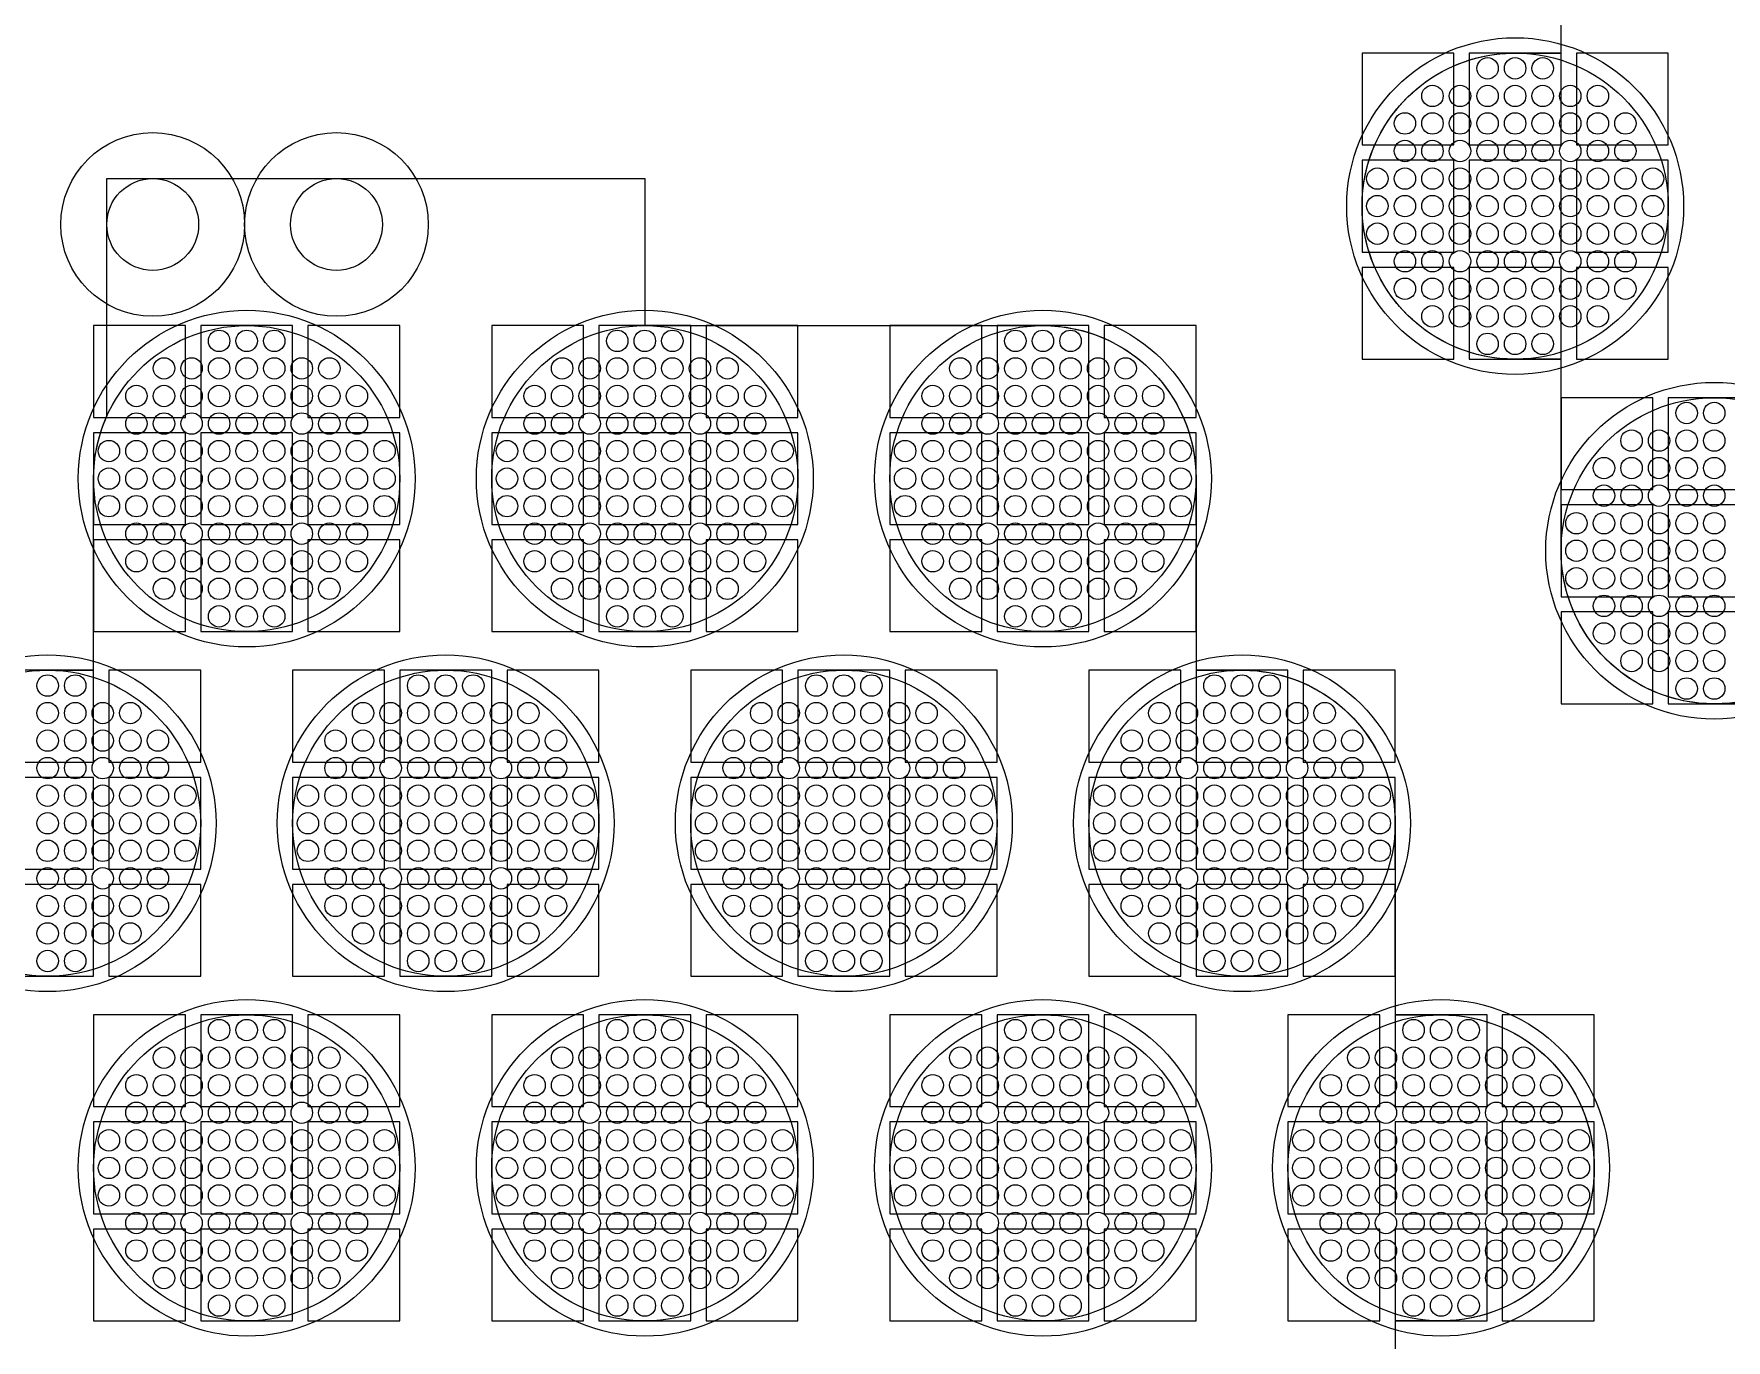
# Model space of a CAD drawing. Extents: x -49 to 54, y -38 to 38.
# Drawn here: x -21.04 to -15.52, y 26.14 to 30.41 of the extents above; entities that cross this region are included whole.
import ezdxf

# ---------------------------------------------------------------- set-up
doc = ezdxf.new("R2010")
doc.units = 0
for name, color, linetype in [('ADHESIVE_VIA_OPENINGS', 30, 'CONTINUOUS'), ('BACK_LAYER', 5, 'CONTINUOUS'), ('COND_LAYER_LOWER_ELECTRODE', 6, 'CONTINUOUS'), ('CONDUCTIVE_LAYER_BACK_LAYER', 2, 'CONTINUOUS'), ('EMITTER', 3, 'CONTINUOUS'), ('LOWER_ELECTRODE', 1, 'CONTINUOUS'), ('SUBSTRATE_VIA', 4, 'CONTINUOUS')]:
    doc.layers.add(name, color=color, linetype=linetype)

msp = doc.modelspace()

# ---------------------------------------------------------------- linework, layer by layer
at = {"layer": 'ADHESIVE_VIA_OPENINGS'}
for centre in [(-20.6534, 29.7878), (-20.0534, 29.7878)]:
    msp.add_circle(centre, 0.3, dxfattribs=at)
at = {"layer": 'BACK_LAYER'}
for points in [[(-16.7046, 30.0477), (-16.4046, 30.0477), (-16.4046, 30.3477), (-16.7046, 30.3477)], [(-16.3546, 30.0477), (-16.0546, 30.0477), (-16.0546, 30.3477), (-16.3546, 30.3477)], [(-16.0046, 30.0477), (-15.7046, 30.0477), (-15.7046, 30.3477), (-16.0046, 30.3477)], [(-16.7046, 29.6977), (-16.4046, 29.6977), (-16.4046, 29.9977), (-16.7046, 29.9977)], [(-16.3546, 29.6977), (-16.0546, 29.6977), (-16.0546, 29.9977), (-16.3546, 29.9977)], [(-16.0046, 29.6977), (-15.7046, 29.6977), (-15.7046, 29.9977), (-16.0046, 29.9977)], [(-16.7046, 29.3477), (-16.4046, 29.3477), (-16.4046, 29.6477), (-16.7046, 29.6477)], [(-16.3546, 29.3477), (-16.0546, 29.3477), (-16.0546, 29.6477), (-16.3546, 29.6477)], [(-16.0046, 29.3477), (-15.7046, 29.3477), (-15.7046, 29.6477), (-16.0046, 29.6477)], [(-20.8465, 29.1575), (-20.5465, 29.1575), (-20.5465, 29.4575), (-20.8465, 29.4575)], [(-20.4965, 29.1575), (-20.1965, 29.1575), (-20.1965, 29.4575), (-20.4965, 29.4575)], [(-20.1465, 29.1575), (-19.8465, 29.1575), (-19.8465, 29.4575), (-20.1465, 29.4575)], [(-19.5465, 29.1575), (-19.2465, 29.1575), (-19.2465, 29.4575), (-19.5465, 29.4575)], [(-19.1965, 29.1575), (-18.8965, 29.1575), (-18.8965, 29.4575), (-19.1965, 29.4575)], [(-18.8465, 29.1575), (-18.5465, 29.1575), (-18.5465, 29.4575), (-18.8465, 29.4575)], [(-18.2465, 29.1575), (-17.9465, 29.1575), (-17.9465, 29.4575), (-18.2465, 29.4575)], [(-17.8965, 29.1575), (-17.5965, 29.1575), (-17.5965, 29.4575), (-17.8965, 29.4575)], [(-17.5465, 29.1575), (-17.2465, 29.1575), (-17.2465, 29.4575), (-17.5465, 29.4575)], [(-16.0546, 28.9218), (-15.7546, 28.9218), (-15.7546, 29.2218), (-16.0546, 29.2218)], [(-15.7046, 28.9218), (-15.4046, 28.9218), (-15.4046, 29.2218), (-15.7046, 29.2218)], [(-20.8465, 28.8075), (-20.5465, 28.8075), (-20.5465, 29.1075), (-20.8465, 29.1075)], [(-20.4965, 28.8075), (-20.1965, 28.8075), (-20.1965, 29.1075), (-20.4965, 29.1075)], [(-20.1465, 28.8075), (-19.8465, 28.8075), (-19.8465, 29.1075), (-20.1465, 29.1075)], [(-19.5465, 28.8075), (-19.2465, 28.8075), (-19.2465, 29.1075), (-19.5465, 29.1075)], [(-19.1965, 28.8075), (-18.8965, 28.8075), (-18.8965, 29.1075), (-19.1965, 29.1075)], [(-18.8465, 28.8075), (-18.5465, 28.8075), (-18.5465, 29.1075), (-18.8465, 29.1075)], [(-18.2465, 28.8075), (-17.9465, 28.8075), (-17.9465, 29.1075), (-18.2465, 29.1075)], [(-17.8965, 28.8075), (-17.5965, 28.8075), (-17.5965, 29.1075), (-17.8965, 29.1075)], [(-17.5465, 28.8075), (-17.2465, 28.8075), (-17.2465, 29.1075), (-17.5465, 29.1075)], [(-16.0546, 28.5718), (-15.7546, 28.5718), (-15.7546, 28.8718), (-16.0546, 28.8718)], [(-15.7046, 28.5718), (-15.4046, 28.5718), (-15.4046, 28.8718), (-15.7046, 28.8718)], [(-20.8465, 28.4575), (-20.5465, 28.4575), (-20.5465, 28.7575), (-20.8465, 28.7575)], [(-20.4965, 28.4575), (-20.1965, 28.4575), (-20.1965, 28.7575), (-20.4965, 28.7575)], [(-20.1465, 28.4575), (-19.8465, 28.4575), (-19.8465, 28.7575), (-20.1465, 28.7575)], [(-19.5465, 28.4575), (-19.2465, 28.4575), (-19.2465, 28.7575), (-19.5465, 28.7575)], [(-19.1965, 28.4575), (-18.8965, 28.4575), (-18.8965, 28.7575), (-19.1965, 28.7575)], [(-18.8465, 28.4575), (-18.5465, 28.4575), (-18.5465, 28.7575), (-18.8465, 28.7575)], [(-18.2465, 28.4575), (-17.9465, 28.4575), (-17.9465, 28.7575), (-18.2465, 28.7575)], [(-17.8965, 28.4575), (-17.5965, 28.4575), (-17.5965, 28.7575), (-17.8965, 28.7575)], [(-17.5465, 28.4575), (-17.2465, 28.4575), (-17.2465, 28.7575), (-17.5465, 28.7575)], [(-16.0546, 28.2218), (-15.7546, 28.2218), (-15.7546, 28.5218), (-16.0546, 28.5218)], [(-15.7046, 28.2218), (-15.4046, 28.2218), (-15.4046, 28.5218), (-15.7046, 28.5218)], [(-21.1465, 28.0316), (-20.8465, 28.0316), (-20.8465, 28.3316), (-21.1465, 28.3316)], [(-20.7965, 28.0316), (-20.4965, 28.0316), (-20.4965, 28.3316), (-20.7965, 28.3316)], [(-20.1965, 28.0316), (-19.8965, 28.0316), (-19.8965, 28.3316), (-20.1965, 28.3316)], [(-19.8465, 28.0316), (-19.5465, 28.0316), (-19.5465, 28.3316), (-19.8465, 28.3316)], [(-19.4965, 28.0316), (-19.1965, 28.0316), (-19.1965, 28.3316), (-19.4965, 28.3316)], [(-18.8965, 28.0316), (-18.5965, 28.0316), (-18.5965, 28.3316), (-18.8965, 28.3316)], [(-18.5465, 28.0316), (-18.2465, 28.0316), (-18.2465, 28.3316), (-18.5465, 28.3316)], [(-18.1965, 28.0316), (-17.8965, 28.0316), (-17.8965, 28.3316), (-18.1965, 28.3316)], [(-17.5965, 28.0316), (-17.2965, 28.0316), (-17.2965, 28.3316), (-17.5965, 28.3316)], [(-17.2465, 28.0316), (-16.9465, 28.0316), (-16.9465, 28.3316), (-17.2465, 28.3316)], [(-16.8965, 28.0316), (-16.5965, 28.0316), (-16.5965, 28.3316), (-16.8965, 28.3316)], [(-21.1465, 27.6816), (-20.8465, 27.6816), (-20.8465, 27.9816), (-21.1465, 27.9816)], [(-20.7965, 27.6816), (-20.4965, 27.6816), (-20.4965, 27.9816), (-20.7965, 27.9816)], [(-20.1965, 27.6816), (-19.8965, 27.6816), (-19.8965, 27.9816), (-20.1965, 27.9816)], [(-19.8465, 27.6816), (-19.5465, 27.6816), (-19.5465, 27.9816), (-19.8465, 27.9816)], [(-19.4965, 27.6816), (-19.1965, 27.6816), (-19.1965, 27.9816), (-19.4965, 27.9816)], [(-18.8965, 27.6816), (-18.5965, 27.6816), (-18.5965, 27.9816), (-18.8965, 27.9816)], [(-18.5465, 27.6816), (-18.2465, 27.6816), (-18.2465, 27.9816), (-18.5465, 27.9816)], [(-18.1965, 27.6816), (-17.8965, 27.6816), (-17.8965, 27.9816), (-18.1965, 27.9816)], [(-17.5965, 27.6816), (-17.2965, 27.6816), (-17.2965, 27.9816), (-17.5965, 27.9816)], [(-17.2465, 27.6816), (-16.9465, 27.6816), (-16.9465, 27.9816), (-17.2465, 27.9816)], [(-16.8965, 27.6816), (-16.5965, 27.6816), (-16.5965, 27.9816), (-16.8965, 27.9816)], [(-21.1465, 27.3316), (-20.8465, 27.3316), (-20.8465, 27.6316), (-21.1465, 27.6316)], [(-20.7965, 27.3316), (-20.4965, 27.3316), (-20.4965, 27.6316), (-20.7965, 27.6316)], [(-20.1965, 27.3316), (-19.8965, 27.3316), (-19.8965, 27.6316), (-20.1965, 27.6316)], [(-19.8465, 27.3316), (-19.5465, 27.3316), (-19.5465, 27.6316), (-19.8465, 27.6316)], [(-19.4965, 27.3316), (-19.1965, 27.3316), (-19.1965, 27.6316), (-19.4965, 27.6316)], [(-18.8965, 27.3316), (-18.5965, 27.3316), (-18.5965, 27.6316), (-18.8965, 27.6316)], [(-18.5465, 27.3316), (-18.2465, 27.3316), (-18.2465, 27.6316), (-18.5465, 27.6316)], [(-18.1965, 27.3316), (-17.8965, 27.3316), (-17.8965, 27.6316), (-18.1965, 27.6316)], [(-17.5965, 27.3316), (-17.2965, 27.3316), (-17.2965, 27.6316), (-17.5965, 27.6316)], [(-17.2465, 27.3316), (-16.9465, 27.3316), (-16.9465, 27.6316), (-17.2465, 27.6316)], [(-16.8965, 27.3316), (-16.5965, 27.3316), (-16.5965, 27.6316), (-16.8965, 27.6316)], [(-20.8465, 26.9058), (-20.5465, 26.9058), (-20.5465, 27.2058), (-20.8465, 27.2058)], [(-20.4965, 26.9058), (-20.1965, 26.9058), (-20.1965, 27.2058), (-20.4965, 27.2058)], [(-20.1465, 26.9058), (-19.8465, 26.9058), (-19.8465, 27.2058), (-20.1465, 27.2058)], [(-19.5465, 26.9058), (-19.2465, 26.9058), (-19.2465, 27.2058), (-19.5465, 27.2058)], [(-19.1965, 26.9058), (-18.8965, 26.9058), (-18.8965, 27.2058), (-19.1965, 27.2058)], [(-18.8465, 26.9058), (-18.5465, 26.9058), (-18.5465, 27.2058), (-18.8465, 27.2058)], [(-18.2465, 26.9058), (-17.9465, 26.9058), (-17.9465, 27.2058), (-18.2465, 27.2058)], [(-17.8965, 26.9058), (-17.5965, 26.9058), (-17.5965, 27.2058), (-17.8965, 27.2058)], [(-17.5465, 26.9058), (-17.2465, 26.9058), (-17.2465, 27.2058), (-17.5465, 27.2058)], [(-16.9465, 26.9058), (-16.6465, 26.9058), (-16.6465, 27.2058), (-16.9465, 27.2058)], [(-16.5965, 26.9058), (-16.2965, 26.9058), (-16.2965, 27.2058), (-16.5965, 27.2058)], [(-16.2465, 26.9058), (-15.9465, 26.9058), (-15.9465, 27.2058), (-16.2465, 27.2058)], [(-20.8465, 26.5558), (-20.5465, 26.5558), (-20.5465, 26.8558), (-20.8465, 26.8558)], [(-20.4965, 26.5558), (-20.1965, 26.5558), (-20.1965, 26.8558), (-20.4965, 26.8558)], [(-20.1465, 26.5558), (-19.8465, 26.5558), (-19.8465, 26.8558), (-20.1465, 26.8558)], [(-19.5465, 26.5558), (-19.2465, 26.5558), (-19.2465, 26.8558), (-19.5465, 26.8558)], [(-19.1965, 26.5558), (-18.8965, 26.5558), (-18.8965, 26.8558), (-19.1965, 26.8558)], [(-18.8465, 26.5558), (-18.5465, 26.5558), (-18.5465, 26.8558), (-18.8465, 26.8558)], [(-18.2465, 26.5558), (-17.9465, 26.5558), (-17.9465, 26.8558), (-18.2465, 26.8558)], [(-17.8965, 26.5558), (-17.5965, 26.5558), (-17.5965, 26.8558), (-17.8965, 26.8558)], [(-17.5465, 26.5558), (-17.2465, 26.5558), (-17.2465, 26.8558), (-17.5465, 26.8558)], [(-16.9465, 26.5558), (-16.6465, 26.5558), (-16.6465, 26.8558), (-16.9465, 26.8558)], [(-16.5965, 26.5558), (-16.2965, 26.5558), (-16.2965, 26.8558), (-16.5965, 26.8558)], [(-16.2465, 26.5558), (-15.9465, 26.5558), (-15.9465, 26.8558), (-16.2465, 26.8558)], [(-20.8465, 26.2058), (-20.5465, 26.2058), (-20.5465, 26.5058), (-20.8465, 26.5058)], [(-20.4965, 26.2058), (-20.1965, 26.2058), (-20.1965, 26.5058), (-20.4965, 26.5058)], [(-20.1465, 26.2058), (-19.8465, 26.2058), (-19.8465, 26.5058), (-20.1465, 26.5058)], [(-19.5465, 26.2058), (-19.2465, 26.2058), (-19.2465, 26.5058), (-19.5465, 26.5058)], [(-19.1965, 26.2058), (-18.8965, 26.2058), (-18.8965, 26.5058), (-19.1965, 26.5058)], [(-18.8465, 26.2058), (-18.5465, 26.2058), (-18.5465, 26.5058), (-18.8465, 26.5058)], [(-18.2465, 26.2058), (-17.9465, 26.2058), (-17.9465, 26.5058), (-18.2465, 26.5058)], [(-17.8965, 26.2058), (-17.5965, 26.2058), (-17.5965, 26.5058), (-17.8965, 26.5058)], [(-17.5465, 26.2058), (-17.2465, 26.2058), (-17.2465, 26.5058), (-17.5465, 26.5058)], [(-16.9465, 26.2058), (-16.6465, 26.2058), (-16.6465, 26.5058), (-16.9465, 26.5058)], [(-16.5965, 26.2058), (-16.2965, 26.2058), (-16.2965, 26.5058), (-16.5965, 26.5058)], [(-16.2465, 26.2058), (-15.9465, 26.2058), (-15.9465, 26.5058), (-16.2465, 26.5058)]]:
    msp.add_lwpolyline(points, close=True, dxfattribs=at)
at = {"layer": 'COND_LAYER_LOWER_ELECTRODE'}
for centre in [(-16.2046, 29.8477), (-20.3465, 28.9575), (-19.0465, 28.9575), (-17.7465, 28.9575), (-15.5546, 28.7218), (-20.9965, 27.8316), (-19.6965, 27.8316), (-18.3965, 27.8316), (-17.0965, 27.8316), (-20.3465, 26.7058), (-19.0465, 26.7058), (-17.7465, 26.7058), (-16.4465, 26.7058)]:
    msp.add_circle(centre, 0.55, dxfattribs=at)
at = {"layer": 'CONDUCTIVE_LAYER_BACK_LAYER'}
for points in [[(-15.4046, 28.2219), (-15.5646, 28.2219), (-15.5845, 28.2227), (-15.6043, 28.2243), (-15.624, 28.2267), (-15.6436, 28.2298), (-15.6631, 28.2337), (-15.6825, 28.2384), (-15.7016, 28.2439), (-15.7205, 28.2501), (-15.7391, 28.2571), (-15.7574, 28.2648), (-15.7754, 28.2732), (-15.7931, 28.2823), (-15.8104, 28.2922), (-15.8272, 28.3027), (-15.8437, 28.3138), (-15.8597, 28.3257), (-15.8752, 28.3381), (-15.8902, 28.3511), (-15.9047, 28.3648), (-15.9186, 28.379), (-15.9319, 28.3937), (-15.9447, 28.409), (-15.9568, 28.4247), (-15.9683, 28.4409), (-15.9791, 28.4576), (-15.9893, 28.4747), (-15.9988, 28.4922), (-16.0076, 28.51), (-16.0156, 28.5282), (-16.023, 28.5467), (-16.0296, 28.5654), (-16.0354, 28.5844), (-16.0405, 28.6036), (-16.0448, 28.6231), (-16.0483, 28.6426), (-16.0511, 28.6623), (-16.0531, 28.6821), (-16.0543, 28.7019), (-16.0546, 28.7218), (-16.0546, 29.3478), (-16.2146, 29.3478), (-16.2345, 29.3485), (-16.2543, 29.3501), (-16.274, 29.3525), (-16.2936, 29.3556), (-16.3131, 29.3596), (-16.3325, 29.3643), (-16.3516, 29.3697), (-16.3705, 29.3759), (-16.3891, 29.3829), (-16.4074, 29.3906), (-16.4254, 29.399), (-16.4431, 29.4082), (-16.4604, 29.418), (-16.4772, 29.4285), (-16.4937, 29.4397), (-16.5097, 29.4515), (-16.5252, 29.4639), (-16.5402, 29.477), (-16.5547, 29.4906), (-16.5686, 29.5048), (-16.5819, 29.5195), (-16.5947, 29.5348), (-16.6068, 29.5506), (-16.6183, 29.5668), (-16.6291, 29.5834), (-16.6393, 29.6005), (-16.6488, 29.618), (-16.6576, 29.6358), (-16.6656, 29.654), (-16.673, 29.6725), (-16.6796, 29.6913), (-16.6854, 29.7103), (-16.6905, 29.7295), (-16.6948, 29.7489), (-16.6983, 29.7685), (-16.7011, 29.7881), (-16.7031, 29.8079), (-16.7043, 29.8278), (-16.7046, 29.8477), (-16.7043, 29.8675), (-16.7031, 29.8874), (-16.7011, 29.9072), (-16.6983, 29.9269), (-16.6948, 29.9464), (-16.6905, 29.9658), (-16.6854, 29.985), (-16.6796, 30.0041), (-16.673, 30.0228), (-16.6656, 30.0413), (-16.6576, 30.0595), (-16.6488, 30.0773), (-16.6393, 30.0948), (-16.6291, 30.1119), (-16.6183, 30.1285), (-16.6068, 30.1448), (-16.5947, 30.1605), (-16.5819, 30.1758), (-16.5686, 30.1905), (-16.5547, 30.2047), (-16.5402, 30.2183), (-16.5252, 30.2314), (-16.5097, 30.2438), (-16.4937, 30.2556), (-16.4772, 30.2668), (-16.4604, 30.2773), (-16.4431, 30.2871), (-16.4254, 30.2963), (-16.4074, 30.3047), (-16.3891, 30.3124), (-16.3705, 30.3194), (-16.3516, 30.3256), (-16.3325, 30.331), (-16.3131, 30.3357), (-16.2936, 30.3397), (-16.274, 30.3428), (-16.2543, 30.3452), (-16.2345, 30.3468), (-16.2146, 30.3476), (-16.0546, 30.3476), (-16.0546, 30.9735)], [(-21.0461, 28.3292), (-21.0263, 28.3307), (-21.0064, 28.3315), (-20.8465, 28.3315), (-20.8465, 28.9575), (-20.8461, 28.9773), (-20.8449, 28.9972), (-20.843, 29.017), (-20.8402, 29.0367), (-20.8367, 29.0562), (-20.8323, 29.0756), (-20.8273, 29.0949), (-20.8214, 29.1139), (-20.8148, 29.1326), (-20.8075, 29.1511), (-20.8034, 29.1602), (-20.8034, 29.9378), (-19.0465, 29.9378), (-19.0465, 29.4574), (-17.7366, 29.4574), (-17.7167, 29.4566), (-17.6969, 29.455), (-17.6771, 29.4526), (-17.6575, 29.4495), (-17.638, 29.4456), (-17.6187, 29.4409), (-17.5996, 29.4354), (-17.5807, 29.4292), (-17.5621, 29.4222), (-17.5437, 29.4145), (-17.5257, 29.4061), (-17.5081, 29.397), (-17.4908, 29.3871), (-17.4739, 29.3766), (-17.4575, 29.3654), (-17.4415, 29.3536), (-17.426, 29.3412), (-17.411, 29.3281), (-17.3965, 29.3145), (-17.3826, 29.3003), (-17.3692, 29.2856), (-17.3565, 29.2703), (-17.3443, 29.2546), (-17.3329, 29.2383), (-17.322, 29.2217), (-17.3118, 29.2046), (-17.3024, 29.1871), (-17.2936, 29.1693), (-17.2855, 29.1511), (-17.2782, 29.1326), (-17.2716, 29.1139), (-17.2658, 29.0949), (-17.2607, 29.0756), (-17.2564, 29.0562), (-17.2528, 29.0367), (-17.2501, 29.017), (-17.2481, 28.9972), (-17.2469, 28.9773), (-17.2465, 28.9575), (-17.2465, 28.3315), (-17.0866, 28.3315), (-17.0667, 28.3307), (-17.0469, 28.3292), (-17.0271, 28.3268), (-17.0075, 28.3236), (-16.988, 28.3197), (-16.9687, 28.315), (-16.9496, 28.3096), (-16.9307, 28.3033), (-16.9121, 28.2964), (-16.8937, 28.2887), (-16.8757, 28.2802), (-16.8581, 28.2711), (-16.8408, 28.2613), (-16.8239, 28.2508), (-16.8075, 28.2396), (-16.7915, 28.2278), (-16.776, 28.2154), (-16.761, 28.2023), (-16.7465, 28.1887), (-16.7326, 28.1745), (-16.7192, 28.1597), (-16.7065, 28.1445), (-16.6943, 28.1287), (-16.6829, 28.1125), (-16.672, 28.0958), (-16.6618, 28.0788), (-16.6524, 28.0613), (-16.6436, 28.0434), (-16.6355, 28.0253), (-16.6282, 28.0068), (-16.6216, 27.988), (-16.6158, 27.969), (-16.6107, 27.9498), (-16.6064, 27.9304), (-16.6028, 27.9108), (-16.6001, 27.8911), (-16.5981, 27.8714), (-16.5969, 27.8515), (-16.5965, 27.8316), (-16.5965, 27.2057), (-16.4366, 27.2057), (-16.4167, 27.2049), (-16.3969, 27.2033), (-16.3771, 27.201), (-16.3575, 27.1978), (-16.338, 27.1939), (-16.3187, 27.1892), (-16.2996, 27.1837), (-16.2807, 27.1775), (-16.2621, 27.1705), (-16.2437, 27.1628), (-16.2257, 27.1544), (-16.2081, 27.1453), (-16.1908, 27.1355), (-16.1739, 27.125), (-16.1575, 27.1138), (-16.1415, 27.102), (-16.126, 27.0895), (-16.111, 27.0765), (-16.0965, 27.0628), (-16.0826, 27.0486), (-16.0692, 27.0339), (-16.0565, 27.0187), (-16.0443, 27.0029), (-16.0329, 26.9867), (-16.022, 26.97), (-16.0118, 26.9529), (-16.0024, 26.9354), (-15.9936, 26.9176), (-15.9855, 26.8994), (-15.9782, 26.881), (-15.9716, 26.8622), (-15.9658, 26.8432), (-15.9607, 26.824), (-15.9564, 26.8046), (-15.9528, 26.785), (-15.9501, 26.7653), (-15.9481, 26.7455), (-15.9469, 26.7257), (-15.9465, 26.7058), (-15.9469, 26.6859), (-15.9481, 26.6661), (-15.9501, 26.6463), (-15.9528, 26.6266), (-15.9564, 26.607), (-15.9607, 26.5876), (-15.9658, 26.5684), (-15.9716, 26.5494), (-15.9782, 26.5306), (-15.9855, 26.5122), (-15.9936, 26.494), (-16.0024, 26.4761), (-16.0118, 26.4587), (-16.022, 26.4416), (-16.0329, 26.4249), (-16.0443, 26.4087), (-16.0565, 26.3929), (-16.0692, 26.3777), (-16.0826, 26.3629), (-16.0965, 26.3487), (-16.111, 26.3351), (-16.126, 26.3221), (-16.1415, 26.3096), (-16.1575, 26.2978), (-16.1739, 26.2866), (-16.1908, 26.2761), (-16.2081, 26.2663), (-16.2257, 26.2572), (-16.2437, 26.2488), (-16.2621, 26.2411), (-16.2807, 26.2341), (-16.2996, 26.2279), (-16.3187, 26.2224), (-16.338, 26.2177), (-16.3575, 26.2138), (-16.3771, 26.2106), (-16.3969, 26.2083), (-16.4167, 26.2067), (-16.4366, 26.2059), (-16.5965, 26.2059), (-16.5965, 25.58)]]:
    msp.add_lwpolyline(points, dxfattribs=at)
at = {"layer": 'EMITTER'}
for centre in [(-16.2046, 29.8477), (-20.3465, 28.9575), (-19.0465, 28.9575), (-17.7465, 28.9575), (-15.5546, 28.7218), (-20.9965, 27.8316), (-19.6965, 27.8316), (-18.3965, 27.8316), (-17.0965, 27.8316), (-20.3465, 26.7058), (-19.0465, 26.7058), (-17.7465, 26.7058), (-16.4465, 26.7058)]:
    msp.add_circle(centre, 0.5, dxfattribs=at)
at = {"layer": 'LOWER_ELECTRODE'}
for centre in [(-16.2946, 30.2977), (-16.2046, 30.2977), (-16.1146, 30.2977), (-16.4746, 30.2077), (-16.3846, 30.2077), (-16.2946, 30.2077), (-16.2046, 30.2077), (-16.1146, 30.2077), (-16.0246, 30.2077), (-15.9346, 30.2077), (-16.5646, 30.1177), (-16.4746, 30.1177), (-16.3846, 30.1177), (-16.2946, 30.1177), (-16.2046, 30.1177), (-16.1146, 30.1177), (-16.0246, 30.1177), (-15.9346, 30.1177), (-15.8446, 30.1177), (-16.5646, 30.0277), (-16.4746, 30.0277), (-16.3846, 30.0277), (-16.2946, 30.0277), (-16.2046, 30.0277), (-16.1146, 30.0277), (-16.0246, 30.0277), (-15.9346, 30.0277), (-15.8446, 30.0277), (-16.6546, 29.9377), (-16.5646, 29.9377), (-16.4746, 29.9377), (-16.3846, 29.9377), (-16.2946, 29.9377), (-16.2046, 29.9377), (-16.1146, 29.9377), (-16.0246, 29.9377), (-15.9346, 29.9377), (-15.8446, 29.9377), (-15.7546, 29.9377), (-16.6546, 29.8477), (-16.5646, 29.8477), (-16.4746, 29.8477), (-16.3846, 29.8477), (-16.2946, 29.8477), (-16.2046, 29.8477), (-16.1146, 29.8477), (-16.0246, 29.8477), (-15.9346, 29.8477), (-15.8446, 29.8477), (-15.7546, 29.8477), (-16.6546, 29.7577), (-16.5646, 29.7577), (-16.4746, 29.7577), (-16.3846, 29.7577), (-16.2946, 29.7577), (-16.2046, 29.7577), (-16.1146, 29.7577), (-16.0246, 29.7577), (-15.9346, 29.7577), (-15.8446, 29.7577), (-15.7546, 29.7577), (-16.5646, 29.6677), (-16.4746, 29.6677), (-16.3846, 29.6677), (-16.2946, 29.6677), (-16.2046, 29.6677), (-16.1146, 29.6677), (-16.0246, 29.6677), (-15.9346, 29.6677), (-15.8446, 29.6677), (-16.5646, 29.5777), (-16.4746, 29.5777), (-16.3846, 29.5777), (-16.2946, 29.5777), (-16.2046, 29.5777), (-16.1146, 29.5777), (-16.0246, 29.5777), (-15.9346, 29.5777), (-15.8446, 29.5777), (-16.4746, 29.4877), (-16.3846, 29.4877), (-16.2946, 29.4877), (-16.2046, 29.4877), (-16.1146, 29.4877), (-16.0246, 29.4877), (-15.9346, 29.4877), (-20.4365, 29.4075), (-20.3465, 29.4075), (-20.2565, 29.4075), (-19.1365, 29.4075), (-19.0465, 29.4075), (-18.9565, 29.4075), (-17.8365, 29.4075), (-17.7465, 29.4075), (-17.6565, 29.4075), (-16.2946, 29.3977), (-16.2046, 29.3977), (-16.1146, 29.3977), (-20.6165, 29.3175), (-20.5265, 29.3175), (-20.4365, 29.3175), (-20.3465, 29.3175), (-20.2565, 29.3175), (-20.1665, 29.3175), (-20.0765, 29.3175), (-19.3165, 29.3175), (-19.2265, 29.3175), (-19.1365, 29.3175), (-19.0465, 29.3175), (-18.9565, 29.3175), (-18.8665, 29.3175), (-18.7765, 29.3175), (-18.0165, 29.3175), (-17.9265, 29.3175), (-17.8365, 29.3175), (-17.7465, 29.3175), (-17.6565, 29.3175), (-17.5665, 29.3175), (-17.4765, 29.3175), (-20.7065, 29.2275), (-20.6165, 29.2275), (-20.5265, 29.2275), (-20.4365, 29.2275), (-20.3465, 29.2275), (-20.2565, 29.2275), (-20.1665, 29.2275), (-20.0765, 29.2275), (-19.9865, 29.2275), (-19.4065, 29.2275), (-19.3165, 29.2275), (-19.2265, 29.2275), (-19.1365, 29.2275), (-19.0465, 29.2275), (-18.9565, 29.2275), (-18.8665, 29.2275), (-18.7765, 29.2275), (-18.6865, 29.2275), (-18.1065, 29.2275), (-18.0165, 29.2275), (-17.9265, 29.2275), (-17.8365, 29.2275), (-17.7465, 29.2275), (-17.6565, 29.2275), (-17.5665, 29.2275), (-17.4765, 29.2275), (-17.3865, 29.2275), (-15.6446, 29.1718), (-15.5546, 29.1718), (-20.7065, 29.1375), (-20.6165, 29.1375), (-20.5265, 29.1375), (-20.4365, 29.1375), (-20.3465, 29.1375), (-20.2565, 29.1375), (-20.1665, 29.1375), (-20.0765, 29.1375), (-19.9865, 29.1375), (-19.4065, 29.1375), (-19.3165, 29.1375), (-19.2265, 29.1375), (-19.1365, 29.1375), (-19.0465, 29.1375), (-18.9565, 29.1375), (-18.8665, 29.1375), (-18.7765, 29.1375), (-18.6865, 29.1375), (-18.1065, 29.1375), (-18.0165, 29.1375), (-17.9265, 29.1375), (-17.8365, 29.1375), (-17.7465, 29.1375), (-17.6565, 29.1375), (-17.5665, 29.1375), (-17.4765, 29.1375), (-17.3865, 29.1375), (-20.7965, 29.0475), (-20.7065, 29.0475), (-20.6165, 29.0475), (-20.5265, 29.0475), (-20.4365, 29.0475), (-20.3465, 29.0475), (-20.2565, 29.0475), (-20.1665, 29.0475), (-20.0765, 29.0475), (-19.9865, 29.0475), (-19.8965, 29.0475), (-19.4965, 29.0475), (-19.4065, 29.0475), (-19.3165, 29.0475), (-19.2265, 29.0475), (-19.1365, 29.0475), (-19.0465, 29.0475), (-18.9565, 29.0475), (-18.8665, 29.0475), (-18.7765, 29.0475), (-18.6865, 29.0475), (-18.5965, 29.0475), (-18.1965, 29.0475), (-18.1065, 29.0475), (-18.0165, 29.0475), (-17.9265, 29.0475), (-17.8365, 29.0475), (-17.7465, 29.0475), (-17.6565, 29.0475), (-17.5665, 29.0475), (-17.4765, 29.0475), (-17.3865, 29.0475), (-17.2965, 29.0475), (-15.8246, 29.0818), (-15.7346, 29.0818), (-15.6446, 29.0818), (-15.5546, 29.0818), (-15.9146, 28.9918), (-15.8246, 28.9918), (-15.7346, 28.9918), (-15.6446, 28.9918), (-15.5546, 28.9918), (-20.7965, 28.9575), (-20.7065, 28.9575), (-20.6165, 28.9575), (-20.5265, 28.9575), (-20.4365, 28.9575), (-20.3465, 28.9575), (-20.2565, 28.9575), (-20.1665, 28.9575), (-20.0765, 28.9575), (-19.9865, 28.9575), (-19.8965, 28.9575), (-19.4965, 28.9575), (-19.4065, 28.9575), (-19.3165, 28.9575), (-19.2265, 28.9575), (-19.1365, 28.9575), (-19.0465, 28.9575), (-18.9565, 28.9575), (-18.8665, 28.9575), (-18.7765, 28.9575), (-18.6865, 28.9575), (-18.5965, 28.9575), (-18.1965, 28.9575), (-18.1065, 28.9575), (-18.0165, 28.9575), (-17.9265, 28.9575), (-17.8365, 28.9575), (-17.7465, 28.9575), (-17.6565, 28.9575), (-17.5665, 28.9575), (-17.4765, 28.9575), (-17.3865, 28.9575), (-17.2965, 28.9575), (-20.7965, 28.8675), (-20.7065, 28.8675), (-20.6165, 28.8675), (-20.5265, 28.8675), (-20.4365, 28.8675), (-20.3465, 28.8675), (-20.2565, 28.8675), (-20.1665, 28.8675), (-20.0765, 28.8675), (-19.9865, 28.8675), (-19.8965, 28.8675), (-19.4965, 28.8675), (-19.4065, 28.8675), (-19.3165, 28.8675), (-19.2265, 28.8675), (-19.1365, 28.8675), (-19.0465, 28.8675), (-18.9565, 28.8675), (-18.8665, 28.8675), (-18.7765, 28.8675), (-18.6865, 28.8675), (-18.5965, 28.8675), (-18.1965, 28.8675), (-18.1065, 28.8675), (-18.0165, 28.8675), (-17.9265, 28.8675), (-17.8365, 28.8675), (-17.7465, 28.8675), (-17.6565, 28.8675), (-17.5665, 28.8675), (-17.4765, 28.8675), (-17.3865, 28.8675), (-17.2965, 28.8675), (-15.9146, 28.9018), (-15.8246, 28.9018), (-15.7346, 28.9018), (-15.6446, 28.9018), (-15.5546, 28.9018), (-16.0046, 28.8118), (-15.9146, 28.8118), (-15.8246, 28.8118), (-15.7346, 28.8118), (-15.6446, 28.8118), (-15.5546, 28.8118), (-20.7065, 28.7775), (-20.6165, 28.7775), (-20.5265, 28.7775), (-20.4365, 28.7775), (-20.3465, 28.7775), (-20.2565, 28.7775), (-20.1665, 28.7775), (-20.0765, 28.7775), (-19.9865, 28.7775), (-19.4065, 28.7775), (-19.3165, 28.7775), (-19.2265, 28.7775), (-19.1365, 28.7775), (-19.0465, 28.7775), (-18.9565, 28.7775), (-18.8665, 28.7775), (-18.7765, 28.7775), (-18.6865, 28.7775), (-18.1065, 28.7775), (-18.0165, 28.7775), (-17.9265, 28.7775), (-17.8365, 28.7775), (-17.7465, 28.7775), (-17.6565, 28.7775), (-17.5665, 28.7775), (-17.4765, 28.7775), (-17.3865, 28.7775), (-16.0046, 28.7218), (-15.9146, 28.7218), (-15.8246, 28.7218), (-15.7346, 28.7218), (-15.6446, 28.7218), (-15.5546, 28.7218), (-20.7065, 28.6875), (-20.6165, 28.6875), (-20.5265, 28.6875), (-20.4365, 28.6875), (-20.3465, 28.6875), (-20.2565, 28.6875), (-20.1665, 28.6875), (-20.0765, 28.6875), (-19.9865, 28.6875), (-19.4065, 28.6875), (-19.3165, 28.6875), (-19.2265, 28.6875), (-19.1365, 28.6875), (-19.0465, 28.6875), (-18.9565, 28.6875), (-18.8665, 28.6875), (-18.7765, 28.6875), (-18.6865, 28.6875), (-18.1065, 28.6875), (-18.0165, 28.6875), (-17.9265, 28.6875), (-17.8365, 28.6875), (-17.7465, 28.6875), (-17.6565, 28.6875), (-17.5665, 28.6875), (-17.4765, 28.6875), (-17.3865, 28.6875), (-20.6165, 28.5975), (-20.5265, 28.5975), (-20.4365, 28.5975), (-20.3465, 28.5975), (-20.2565, 28.5975), (-20.1665, 28.5975), (-20.0765, 28.5975), (-19.3165, 28.5975), (-19.2265, 28.5975), (-19.1365, 28.5975), (-19.0465, 28.5975), (-18.9565, 28.5975), (-18.8665, 28.5975), (-18.7765, 28.5975), (-18.0165, 28.5975), (-17.9265, 28.5975), (-17.8365, 28.5975), (-17.7465, 28.5975), (-17.6565, 28.5975), (-17.5665, 28.5975), (-17.4765, 28.5975), (-16.0046, 28.6318), (-15.9146, 28.6318), (-15.8246, 28.6318), (-15.7346, 28.6318), (-15.6446, 28.6318), (-15.5546, 28.6318), (-15.9146, 28.5418), (-15.8246, 28.5418), (-15.7346, 28.5418), (-15.6446, 28.5418), (-15.5546, 28.5418), (-20.4365, 28.5075), (-20.3465, 28.5075), (-20.2565, 28.5075), (-19.1365, 28.5075), (-19.0465, 28.5075), (-18.9565, 28.5075), (-17.8365, 28.5075), (-17.7465, 28.5075), (-17.6565, 28.5075), (-15.9146, 28.4518), (-15.8246, 28.4518), (-15.7346, 28.4518), (-15.6446, 28.4518), (-15.5546, 28.4518), (-15.8246, 28.3618), (-15.7346, 28.3618), (-15.6446, 28.3618), (-15.5546, 28.3618), (-20.9965, 28.2816), (-20.9065, 28.2816), (-19.7865, 28.2816), (-19.6965, 28.2816), (-19.6065, 28.2816), (-18.4865, 28.2816), (-18.3965, 28.2816), (-18.3065, 28.2816), (-17.1865, 28.2816), (-17.0965, 28.2816), (-17.0065, 28.2816), (-15.6446, 28.2718), (-15.5546, 28.2718), (-20.9965, 28.1916), (-20.9065, 28.1916), (-20.8165, 28.1916), (-20.7265, 28.1916), (-19.9665, 28.1916), (-19.8765, 28.1916), (-19.7865, 28.1916), (-19.6965, 28.1916), (-19.6065, 28.1916), (-19.5165, 28.1916), (-19.4265, 28.1916), (-18.6665, 28.1916), (-18.5765, 28.1916), (-18.4865, 28.1916), (-18.3965, 28.1916), (-18.3065, 28.1916), (-18.2165, 28.1916), (-18.1265, 28.1916), (-17.3665, 28.1916), (-17.2765, 28.1916), (-17.1865, 28.1916), (-17.0965, 28.1916), (-17.0065, 28.1916), (-16.9165, 28.1916), (-16.8265, 28.1916), (-20.9965, 28.1016), (-20.9065, 28.1016), (-20.8165, 28.1016), (-20.7265, 28.1016), (-20.6365, 28.1016), (-20.0565, 28.1016), (-19.9665, 28.1016), (-19.8765, 28.1016), (-19.7865, 28.1016), (-19.6965, 28.1016), (-19.6065, 28.1016), (-19.5165, 28.1016), (-19.4265, 28.1016), (-19.3365, 28.1016), (-18.7565, 28.1016), (-18.6665, 28.1016), (-18.5765, 28.1016), (-18.4865, 28.1016), (-18.3965, 28.1016), (-18.3065, 28.1016), (-18.2165, 28.1016), (-18.1265, 28.1016), (-18.0365, 28.1016), (-17.4565, 28.1016), (-17.3665, 28.1016), (-17.2765, 28.1016), (-17.1865, 28.1016), (-17.0965, 28.1016), (-17.0065, 28.1016), (-16.9165, 28.1016), (-16.8265, 28.1016), (-16.7365, 28.1016), (-20.9965, 28.0116), (-20.9065, 28.0116), (-20.8165, 28.0116), (-20.7265, 28.0116), (-20.6365, 28.0116), (-20.0565, 28.0116), (-19.9665, 28.0116), (-19.8765, 28.0116), (-19.7865, 28.0116), (-19.6965, 28.0116), (-19.6065, 28.0116), (-19.5165, 28.0116), (-19.4265, 28.0116), (-19.3365, 28.0116), (-18.7565, 28.0116), (-18.6665, 28.0116), (-18.5765, 28.0116), (-18.4865, 28.0116), (-18.3965, 28.0116), (-18.3065, 28.0116), (-18.2165, 28.0116), (-18.1265, 28.0116), (-18.0365, 28.0116), (-17.4565, 28.0116), (-17.3665, 28.0116), (-17.2765, 28.0116), (-17.1865, 28.0116), (-17.0965, 28.0116), (-17.0065, 28.0116), (-16.9165, 28.0116), (-16.8265, 28.0116), (-16.7365, 28.0116), (-20.9965, 27.9216), (-20.9065, 27.9216), (-20.8165, 27.9216), (-20.7265, 27.9216), (-20.6365, 27.9216), (-20.5465, 27.9216), (-20.1465, 27.9216), (-20.0565, 27.9216), (-19.9665, 27.9216), (-19.8765, 27.9216), (-19.7865, 27.9216), (-19.6965, 27.9216), (-19.6065, 27.9216), (-19.5165, 27.9216), (-19.4265, 27.9216), (-19.3365, 27.9216), (-19.2465, 27.9216), (-18.8465, 27.9216), (-18.7565, 27.9216), (-18.6665, 27.9216), (-18.5765, 27.9216), (-18.4865, 27.9216), (-18.3965, 27.9216), (-18.3065, 27.9216), (-18.2165, 27.9216), (-18.1265, 27.9216), (-18.0365, 27.9216), (-17.9465, 27.9216), (-17.5465, 27.9216), (-17.4565, 27.9216), (-17.3665, 27.9216), (-17.2765, 27.9216), (-17.1865, 27.9216), (-17.0965, 27.9216), (-17.0065, 27.9216), (-16.9165, 27.9216), (-16.8265, 27.9216), (-16.7365, 27.9216), (-16.6465, 27.9216), (-20.9965, 27.8316), (-20.9065, 27.8316), (-20.8165, 27.8316), (-20.7265, 27.8316), (-20.6365, 27.8316), (-20.5465, 27.8316), (-20.1465, 27.8316), (-20.0565, 27.8316), (-19.9665, 27.8316), (-19.8765, 27.8316), (-19.7865, 27.8316), (-19.6965, 27.8316), (-19.6065, 27.8316), (-19.5165, 27.8316), (-19.4265, 27.8316), (-19.3365, 27.8316), (-19.2465, 27.8316), (-18.8465, 27.8316), (-18.7565, 27.8316), (-18.6665, 27.8316), (-18.5765, 27.8316), (-18.4865, 27.8316), (-18.3965, 27.8316), (-18.3065, 27.8316), (-18.2165, 27.8316), (-18.1265, 27.8316), (-18.0365, 27.8316), (-17.9465, 27.8316), (-17.5465, 27.8316), (-17.4565, 27.8316), (-17.3665, 27.8316), (-17.2765, 27.8316), (-17.1865, 27.8316), (-17.0965, 27.8316), (-17.0065, 27.8316), (-16.9165, 27.8316), (-16.8265, 27.8316), (-16.7365, 27.8316), (-16.6465, 27.8316), (-20.9965, 27.7416), (-20.9065, 27.7416), (-20.8165, 27.7416), (-20.7265, 27.7416), (-20.6365, 27.7416), (-20.5465, 27.7416), (-20.1465, 27.7416), (-20.0565, 27.7416), (-19.9665, 27.7416), (-19.8765, 27.7416), (-19.7865, 27.7416), (-19.6965, 27.7416), (-19.6065, 27.7416), (-19.5165, 27.7416), (-19.4265, 27.7416), (-19.3365, 27.7416), (-19.2465, 27.7416), (-18.8465, 27.7416), (-18.7565, 27.7416), (-18.6665, 27.7416), (-18.5765, 27.7416), (-18.4865, 27.7416), (-18.3965, 27.7416), (-18.3065, 27.7416), (-18.2165, 27.7416), (-18.1265, 27.7416), (-18.0365, 27.7416), (-17.9465, 27.7416), (-17.5465, 27.7416), (-17.4565, 27.7416), (-17.3665, 27.7416), (-17.2765, 27.7416), (-17.1865, 27.7416), (-17.0965, 27.7416), (-17.0065, 27.7416), (-16.9165, 27.7416), (-16.8265, 27.7416), (-16.7365, 27.7416), (-16.6465, 27.7416), (-20.9965, 27.6516), (-20.9065, 27.6516), (-20.8165, 27.6516), (-20.7265, 27.6516), (-20.6365, 27.6516), (-20.0565, 27.6516), (-19.9665, 27.6516), (-19.8765, 27.6516), (-19.7865, 27.6516), (-19.6965, 27.6516), (-19.6065, 27.6516), (-19.5165, 27.6516), (-19.4265, 27.6516), (-19.3365, 27.6516), (-18.7565, 27.6516), (-18.6665, 27.6516), (-18.5765, 27.6516), (-18.4865, 27.6516), (-18.3965, 27.6516), (-18.3065, 27.6516), (-18.2165, 27.6516), (-18.1265, 27.6516), (-18.0365, 27.6516), (-17.4565, 27.6516), (-17.3665, 27.6516), (-17.2765, 27.6516), (-17.1865, 27.6516), (-17.0965, 27.6516), (-17.0065, 27.6516), (-16.9165, 27.6516), (-16.8265, 27.6516), (-16.7365, 27.6516), (-20.9965, 27.5616), (-20.9065, 27.5616), (-20.8165, 27.5616), (-20.7265, 27.5616), (-20.6365, 27.5616), (-20.0565, 27.5616), (-19.9665, 27.5616), (-19.8765, 27.5616), (-19.7865, 27.5616), (-19.6965, 27.5616), (-19.6065, 27.5616), (-19.5165, 27.5616), (-19.4265, 27.5616), (-19.3365, 27.5616), (-18.7565, 27.5616), (-18.6665, 27.5616), (-18.5765, 27.5616), (-18.4865, 27.5616), (-18.3965, 27.5616), (-18.3065, 27.5616), (-18.2165, 27.5616), (-18.1265, 27.5616), (-18.0365, 27.5616), (-17.4565, 27.5616), (-17.3665, 27.5616), (-17.2765, 27.5616), (-17.1865, 27.5616), (-17.0965, 27.5616), (-17.0065, 27.5616), (-16.9165, 27.5616), (-16.8265, 27.5616), (-16.7365, 27.5616), (-20.9965, 27.4716), (-20.9065, 27.4716), (-20.8165, 27.4716), (-20.7265, 27.4716), (-19.9665, 27.4716), (-19.8765, 27.4716), (-19.7865, 27.4716), (-19.6965, 27.4716), (-19.6065, 27.4716), (-19.5165, 27.4716), (-19.4265, 27.4716), (-18.6665, 27.4716), (-18.5765, 27.4716), (-18.4865, 27.4716), (-18.3965, 27.4716), (-18.3065, 27.4716), (-18.2165, 27.4716), (-18.1265, 27.4716), (-17.3665, 27.4716), (-17.2765, 27.4716), (-17.1865, 27.4716), (-17.0965, 27.4716), (-17.0065, 27.4716), (-16.9165, 27.4716), (-16.8265, 27.4716), (-20.9965, 27.3816), (-20.9065, 27.3816), (-19.7865, 27.3816), (-19.6965, 27.3816), (-19.6065, 27.3816), (-18.4865, 27.3816), (-18.3965, 27.3816), (-18.3065, 27.3816), (-17.1865, 27.3816), (-17.0965, 27.3816), (-17.0065, 27.3816), (-20.4365, 27.1558), (-20.3465, 27.1558), (-20.2565, 27.1558), (-19.1365, 27.1558), (-19.0465, 27.1558), (-18.9565, 27.1558), (-17.8365, 27.1558), (-17.7465, 27.1558), (-17.6565, 27.1558), (-16.5365, 27.1558), (-16.4465, 27.1558), (-16.3565, 27.1558), (-20.6165, 27.0658), (-20.5265, 27.0658), (-20.4365, 27.0658), (-20.3465, 27.0658), (-20.2565, 27.0658), (-20.1665, 27.0658), (-20.0765, 27.0658), (-19.3165, 27.0658), (-19.2265, 27.0658), (-19.1365, 27.0658), (-19.0465, 27.0658), (-18.9565, 27.0658), (-18.8665, 27.0658), (-18.7765, 27.0658), (-18.0165, 27.0658), (-17.9265, 27.0658), (-17.8365, 27.0658), (-17.7465, 27.0658), (-17.6565, 27.0658), (-17.5665, 27.0658), (-17.4765, 27.0658), (-16.7165, 27.0658), (-16.6265, 27.0658), (-16.5365, 27.0658), (-16.4465, 27.0658), (-16.3565, 27.0658), (-16.2665, 27.0658), (-16.1765, 27.0658), (-20.7065, 26.9758), (-20.6165, 26.9758), (-20.5265, 26.9758), (-20.4365, 26.9758), (-20.3465, 26.9758), (-20.2565, 26.9758), (-20.1665, 26.9758), (-20.0765, 26.9758), (-19.9865, 26.9758), (-19.4065, 26.9758), (-19.3165, 26.9758), (-19.2265, 26.9758), (-19.1365, 26.9758), (-19.0465, 26.9758), (-18.9565, 26.9758), (-18.8665, 26.9758), (-18.7765, 26.9758), (-18.6865, 26.9758), (-18.1065, 26.9758), (-18.0165, 26.9758), (-17.9265, 26.9758), (-17.8365, 26.9758), (-17.7465, 26.9758), (-17.6565, 26.9758), (-17.5665, 26.9758), (-17.4765, 26.9758), (-17.3865, 26.9758), (-16.8065, 26.9758), (-16.7165, 26.9758), (-16.6265, 26.9758), (-16.5365, 26.9758), (-16.4465, 26.9758), (-16.3565, 26.9758), (-16.2665, 26.9758), (-16.1765, 26.9758), (-16.0865, 26.9758), (-20.7065, 26.8858), (-20.6165, 26.8858), (-20.5265, 26.8858), (-20.4365, 26.8858), (-20.3465, 26.8858), (-20.2565, 26.8858), (-20.1665, 26.8858), (-20.0765, 26.8858), (-19.9865, 26.8858), (-19.4065, 26.8858), (-19.3165, 26.8858), (-19.2265, 26.8858), (-19.1365, 26.8858), (-19.0465, 26.8858), (-18.9565, 26.8858), (-18.8665, 26.8858), (-18.7765, 26.8858), (-18.6865, 26.8858), (-18.1065, 26.8858), (-18.0165, 26.8858), (-17.9265, 26.8858), (-17.8365, 26.8858), (-17.7465, 26.8858), (-17.6565, 26.8858), (-17.5665, 26.8858), (-17.4765, 26.8858), (-17.3865, 26.8858), (-16.8065, 26.8858), (-16.7165, 26.8858), (-16.6265, 26.8858), (-16.5365, 26.8858), (-16.4465, 26.8858), (-16.3565, 26.8858), (-16.2665, 26.8858), (-16.1765, 26.8858), (-16.0865, 26.8858), (-20.7965, 26.7958), (-20.7065, 26.7958), (-20.6165, 26.7958), (-20.5265, 26.7958), (-20.4365, 26.7958), (-20.3465, 26.7958), (-20.2565, 26.7958), (-20.1665, 26.7958), (-20.0765, 26.7958), (-19.9865, 26.7958), (-19.8965, 26.7958), (-19.4965, 26.7958), (-19.4065, 26.7958), (-19.3165, 26.7958), (-19.2265, 26.7958), (-19.1365, 26.7958), (-19.0465, 26.7958), (-18.9565, 26.7958), (-18.8665, 26.7958), (-18.7765, 26.7958), (-18.6865, 26.7958), (-18.5965, 26.7958), (-18.1965, 26.7958), (-18.1065, 26.7958), (-18.0165, 26.7958), (-17.9265, 26.7958), (-17.8365, 26.7958), (-17.7465, 26.7958), (-17.6565, 26.7958), (-17.5665, 26.7958), (-17.4765, 26.7958), (-17.3865, 26.7958), (-17.2965, 26.7958), (-16.8965, 26.7958), (-16.8065, 26.7958), (-16.7165, 26.7958), (-16.6265, 26.7958), (-16.5365, 26.7958), (-16.4465, 26.7958), (-16.3565, 26.7958), (-16.2665, 26.7958), (-16.1765, 26.7958), (-16.0865, 26.7958), (-15.9965, 26.7958), (-20.7965, 26.7058), (-20.7065, 26.7058), (-20.6165, 26.7058), (-20.5265, 26.7058), (-20.4365, 26.7058), (-20.3465, 26.7058), (-20.2565, 26.7058), (-20.1665, 26.7058), (-20.0765, 26.7058), (-19.9865, 26.7058), (-19.8965, 26.7058), (-19.4965, 26.7058), (-19.4065, 26.7058), (-19.3165, 26.7058), (-19.2265, 26.7058), (-19.1365, 26.7058), (-19.0465, 26.7058), (-18.9565, 26.7058), (-18.8665, 26.7058), (-18.7765, 26.7058), (-18.6865, 26.7058), (-18.5965, 26.7058), (-18.1965, 26.7058), (-18.1065, 26.7058), (-18.0165, 26.7058), (-17.9265, 26.7058), (-17.8365, 26.7058), (-17.7465, 26.7058), (-17.6565, 26.7058), (-17.5665, 26.7058), (-17.4765, 26.7058), (-17.3865, 26.7058), (-17.2965, 26.7058), (-16.8965, 26.7058), (-16.8065, 26.7058), (-16.7165, 26.7058), (-16.6265, 26.7058), (-16.5365, 26.7058), (-16.4465, 26.7058), (-16.3565, 26.7058), (-16.2665, 26.7058), (-16.1765, 26.7058), (-16.0865, 26.7058), (-15.9965, 26.7058), (-20.7965, 26.6158), (-20.7065, 26.6158), (-20.6165, 26.6158), (-20.5265, 26.6158), (-20.4365, 26.6158), (-20.3465, 26.6158), (-20.2565, 26.6158), (-20.1665, 26.6158), (-20.0765, 26.6158), (-19.9865, 26.6158), (-19.8965, 26.6158), (-19.4965, 26.6158), (-19.4065, 26.6158), (-19.3165, 26.6158), (-19.2265, 26.6158), (-19.1365, 26.6158), (-19.0465, 26.6158), (-18.9565, 26.6158), (-18.8665, 26.6158), (-18.7765, 26.6158), (-18.6865, 26.6158), (-18.5965, 26.6158), (-18.1965, 26.6158), (-18.1065, 26.6158), (-18.0165, 26.6158), (-17.9265, 26.6158), (-17.8365, 26.6158), (-17.7465, 26.6158), (-17.6565, 26.6158), (-17.5665, 26.6158), (-17.4765, 26.6158), (-17.3865, 26.6158), (-17.2965, 26.6158), (-16.8965, 26.6158), (-16.8065, 26.6158), (-16.7165, 26.6158), (-16.6265, 26.6158), (-16.5365, 26.6158), (-16.4465, 26.6158), (-16.3565, 26.6158), (-16.2665, 26.6158), (-16.1765, 26.6158), (-16.0865, 26.6158), (-15.9965, 26.6158), (-20.7065, 26.5258), (-20.6165, 26.5258), (-20.5265, 26.5258), (-20.4365, 26.5258), (-20.3465, 26.5258), (-20.2565, 26.5258), (-20.1665, 26.5258), (-20.0765, 26.5258), (-19.9865, 26.5258), (-19.4065, 26.5258), (-19.3165, 26.5258), (-19.2265, 26.5258), (-19.1365, 26.5258), (-19.0465, 26.5258), (-18.9565, 26.5258), (-18.8665, 26.5258), (-18.7765, 26.5258), (-18.6865, 26.5258), (-18.1065, 26.5258), (-18.0165, 26.5258), (-17.9265, 26.5258), (-17.8365, 26.5258), (-17.7465, 26.5258), (-17.6565, 26.5258), (-17.5665, 26.5258), (-17.4765, 26.5258), (-17.3865, 26.5258), (-16.8065, 26.5258), (-16.7165, 26.5258), (-16.6265, 26.5258), (-16.5365, 26.5258), (-16.4465, 26.5258), (-16.3565, 26.5258), (-16.2665, 26.5258), (-16.1765, 26.5258), (-16.0865, 26.5258), (-20.7065, 26.4358), (-20.6165, 26.4358), (-20.5265, 26.4358), (-20.4365, 26.4358), (-20.3465, 26.4358), (-20.2565, 26.4358), (-20.1665, 26.4358), (-20.0765, 26.4358), (-19.9865, 26.4358), (-19.4065, 26.4358), (-19.3165, 26.4358), (-19.2265, 26.4358), (-19.1365, 26.4358), (-19.0465, 26.4358), (-18.9565, 26.4358), (-18.8665, 26.4358), (-18.7765, 26.4358), (-18.6865, 26.4358), (-18.1065, 26.4358), (-18.0165, 26.4358), (-17.9265, 26.4358), (-17.8365, 26.4358), (-17.7465, 26.4358), (-17.6565, 26.4358), (-17.5665, 26.4358), (-17.4765, 26.4358), (-17.3865, 26.4358), (-16.8065, 26.4358), (-16.7165, 26.4358), (-16.6265, 26.4358), (-16.5365, 26.4358), (-16.4465, 26.4358), (-16.3565, 26.4358), (-16.2665, 26.4358), (-16.1765, 26.4358), (-16.0865, 26.4358), (-20.6165, 26.3458), (-20.5265, 26.3458), (-20.4365, 26.3458), (-20.3465, 26.3458), (-20.2565, 26.3458), (-20.1665, 26.3458), (-20.0765, 26.3458), (-19.3165, 26.3458), (-19.2265, 26.3458), (-19.1365, 26.3458), (-19.0465, 26.3458), (-18.9565, 26.3458), (-18.8665, 26.3458), (-18.7765, 26.3458), (-18.0165, 26.3458), (-17.9265, 26.3458), (-17.8365, 26.3458), (-17.7465, 26.3458), (-17.6565, 26.3458), (-17.5665, 26.3458), (-17.4765, 26.3458), (-16.7165, 26.3458), (-16.6265, 26.3458), (-16.5365, 26.3458), (-16.4465, 26.3458), (-16.3565, 26.3458), (-16.2665, 26.3458), (-16.1765, 26.3458), (-20.4365, 26.2558), (-20.3465, 26.2558), (-20.2565, 26.2558), (-19.1365, 26.2558), (-19.0465, 26.2558), (-18.9565, 26.2558), (-17.8365, 26.2558), (-17.7465, 26.2558), (-17.6565, 26.2558), (-16.5365, 26.2558), (-16.4465, 26.2558), (-16.3565, 26.2558)]:
    msp.add_circle(centre, 0.035, dxfattribs=at)
at = {"layer": 'SUBSTRATE_VIA'}
for centre in [(-20.6534, 29.7878), (-20.0534, 29.7878)]:
    msp.add_circle(centre, 0.15, dxfattribs=at)

doc.saveas('drawing.dxf')
